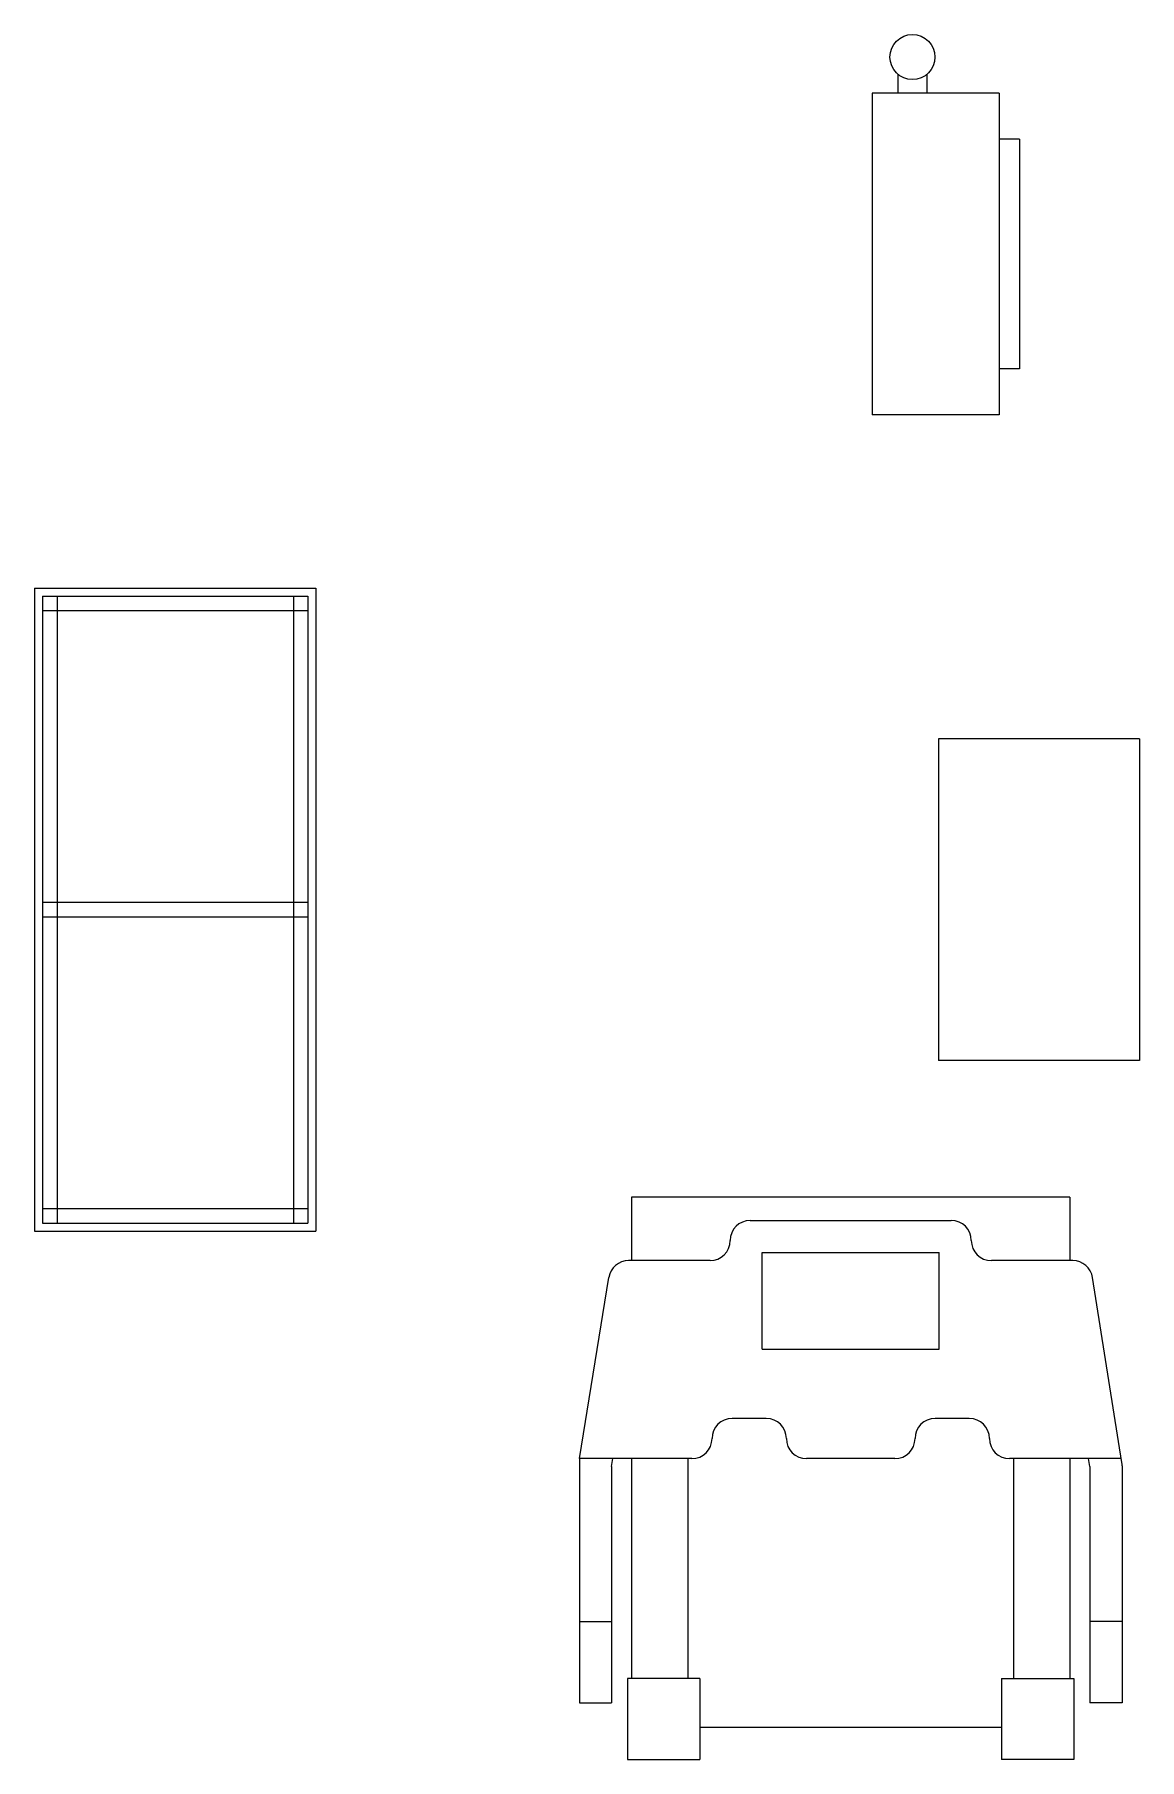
# Model space of a CAD drawing. Header units: millimetres. Extents: x 1478 to 10450, y 2114 to 8349.
# Drawn here: x 4329 to 4466.4, y 3798.4 to 4013 of the extents above; entities that cross this region are included whole.
import ezdxf

# ---------------------------------------------------------------- set-up
doc = ezdxf.new("R2010")
doc.units = ezdxf.units.MM
doc.layers.add('Szkic', color=6, linetype='Continuous')

# ---------------------------------------------------------------- blocks, each defined once
blk = doc.blocks.new('Z$W@#2223')
for p, q in [((61, 69.96), (6.5, 69.96)), ((6.5, 69.96), (6.5, 62.06)), ((61, 69.96), (61, 62.06)), ((21.25, 67.06), (46.25, 67.06)), ((18.75, 64.56), (18.75, 64.56)), ((48.75, 64.56), (48.75, 64.56)), ((22.75, 63.06), (44.75, 63.06)), ((22.75, 51.06), (22.75, 63.06)), ((44.75, 51.06), (44.75, 63.06)), ((16.25, 62.06), (6.13, 62.06)), ((61.36, 62.06), (51.25, 62.06)), ((0, 37.43), (3.66, 59.96)), ((67.47, 36.94), (63.83, 59.95)), ((22.75, 51.06), (44.75, 51.06)), ((23.25, 42.43), (19, 42.43)), ((48.5, 42.43), (44.25, 42.43)), ((16.5, 39.93), (16.5, 39.93)), ((25.75, 39.93), (25.75, 39.93)), ((41.75, 39.93), (41.75, 39.93)), ((51, 39.93), (51, 39.93)), ((14, 37.43), (0, 37.43)), ((0, 37.43), (0, 7.06)), ((4, 36.43), (4.16, 37.43)), ((6.5, 37.43), (6.5, 10.09)), ((13.5, 37.43), (13.5, 10.09)), ((39.25, 37.43), (28.25, 37.43)), ((67.39, 37.43), (53.5, 37.43)), ((54, 37.43), (54, 10.09)), ((61, 37.43), (61, 10.09)), ((63.5, 36.43), (63.34, 37.43)), ((67.5, 36.55), (67.5, 7.06)), ((4, 36.43), (4, 7.06)), ((63.5, 36.43), (63.5, 7.06)), ((0, 17.15), (4, 17.15)), ((67.5, 17.15), (63.5, 17.15)), ((6, 10.09), (6, 0)), ((15, 10.09), (6, 10.09)), ((15, 10.09), (15, 0)), ((52.5, 10.09), (52.5, 0)), ((52.5, 10.09), (61.5, 10.09)), ((61.5, 10.09), (61.5, 0)), ((0, 7.06), (4, 7.06)), ((67.5, 7.06), (63.5, 7.06)), ((52.5, 4), (15, 4)), ((6, 0), (15, 0)), ((61.5, 0), (52.5, 0))]:
    blk.add_line(p, q)
for centre, start, end in [((21.25, 64.56), 90, 180), ((46.25, 64.56), 0, 90), ((16.25, 64.56), 270, 0), ((51.25, 64.56), 180, 270), ((6.13, 59.56), 90, 170.773), ((61.36, 59.56), 8.9795, 90), ((19, 39.93), 90, 180), ((23.25, 39.93), 0, 90), ((44.25, 39.93), 90, 180), ((48.5, 39.93), 0, 90), ((14, 39.93), 270, 0), ((28.25, 39.93), 180, 270), ((39.25, 39.93), 270, 0), ((53.5, 39.93), 180, 270), ((65, 36.55), 0, 8.9795)]:
    blk.add_arc(centre, 2.5, start, end)

msp = doc.modelspace()

# ---------------------------------------------------------------- linework, layer by layer
for p, q in [((4436.358, 4008.008), (4436.358, 4005.653)), ((4439.958, 4008.008), (4439.958, 4005.653)), ((4448.958, 4005.653), (4433.158, 4005.653)), ((4433.158, 4005.653), (4433.158, 3965.653)), ((4448.958, 4005.653), (4448.958, 3965.653)), ((4451.458, 3999.95), (4448.958, 3999.95)), ((4451.458, 3999.95), (4451.458, 3971.357)), ((4451.458, 3971.357), (4448.958, 3971.357)), ((4448.958, 3965.653), (4433.158, 3965.653))]:
    msp.add_line(p, q)
at = {"color": 1}
for p, q in [((4441.394, 3925.333), (4441.394, 3885.333)), ((4466.394, 3925.333), (4441.394, 3925.333)), ((4466.394, 3925.333), (4466.394, 3885.333)), ((4466.394, 3885.333), (4441.394, 3885.333))]:
    msp.add_line(p, q, dxfattribs=at)
msp.add_circle((4438.158, 4010.153), 2.8)
at = {"layer": 'Szkic'}
for p, q in [((4328.967, 3944.095), (4328.967, 3864.095)), ((4328.967, 3944.095), (4363.967, 3944.095)), ((4329.967, 3943.095), (4329.967, 3865.095)), ((4329.967, 3943.095), (4362.967, 3943.095)), ((4331.767, 3943.095), (4331.767, 3865.095)), ((4361.167, 3943.095), (4361.167, 3865.095)), ((4362.967, 3943.095), (4362.967, 3865.095)), ((4363.967, 3944.095), (4363.967, 3864.095)), ((4329.967, 3941.295), (4362.967, 3941.295)), ((4329.967, 3904.995), (4362.967, 3904.995)), ((4329.967, 3903.195), (4362.967, 3903.195)), ((4329.967, 3866.895), (4362.967, 3866.895)), ((4329.967, 3865.095), (4362.967, 3865.095)), ((4328.967, 3864.095), (4363.967, 3864.095))]:
    msp.add_line(p, q, dxfattribs=at)

# ---------------------------------------------------------------- block references
msp.add_blockref('Z$W@#2223', (4396.73, 3798.361), dxfattribs=at)

doc.saveas('drawing.dxf')
